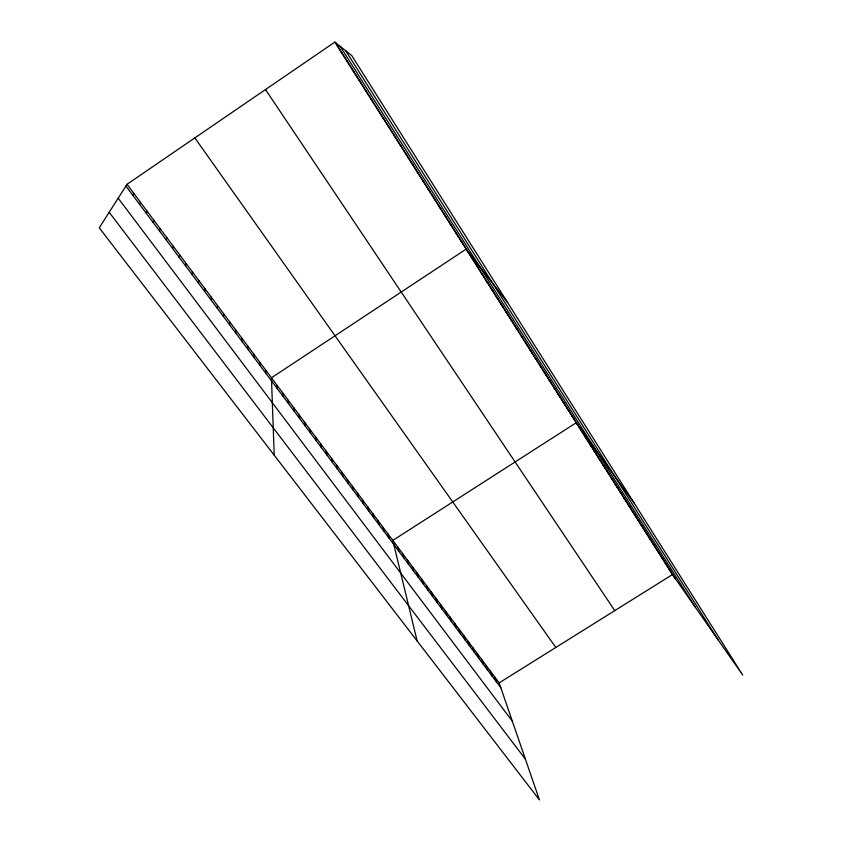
<?xml version="1.0" encoding="UTF-8"?>
<svg xmlns="http://www.w3.org/2000/svg" width="842" height="842" viewBox="0 0 842 842"><rect width="100%" height="100%" fill="white"/><g stroke="black" fill="none" stroke-linecap="round" stroke-linejoin="round"><path stroke-width="1.26" d="M253.789 357.166L253.821 354.177M247.79 349.135L247.864 346.199M241.749 341.052L241.875 338.168M235.665 332.916L235.844 330.096M229.55 324.728L229.771 321.96M223.393 316.487L223.667 313.782M217.194 308.193L217.52 305.541M210.953 299.836L211.331 297.247M204.669 291.437L205.101 288.901M198.354 282.975L198.828 280.502M191.987 274.45L192.523 272.05M185.577 265.883L186.166 263.535M179.125 257.252L179.767 254.968M172.631 248.558L173.336 246.338M166.095 239.812L166.853 237.655M159.517 231.003L160.327 228.908M152.886 222.13L153.76 220.109M146.213 213.205L147.139 211.247M139.498 204.217L140.488 202.333M132.731 195.165L133.783 193.344M127.037 184.303L99.261 227.824L539.427 799.9L499.148 682.883L127.037 184.303L334.842 42.1L351.735 55.572L742.739 675.105L672.484 574.549L334.842 42.1M499.148 682.883L672.484 574.549M340.989 51.783L341.715 52.404M347.093 61.413L347.862 62.108M353.145 70.96L353.977 71.738M359.166 80.453L360.039 81.306M365.144 89.873L366.06 90.81M371.08 99.24L372.048 100.251M376.974 108.534L377.984 109.618M382.826 117.764L383.889 118.933M388.646 126.942L389.751 128.173M394.424 136.046L395.572 137.351M400.16 145.098L401.35 146.476M405.855 154.086L407.096 155.538M411.517 163.011L412.801 164.527M417.148 171.884L418.463 173.473M422.737 180.693L424.094 182.346M428.283 189.45L429.694 191.166M433.798 198.144L435.24 199.933M439.271 206.785L440.766 208.637M444.713 215.363L446.239 217.278M450.123 223.888L451.691 225.867M455.49 232.36L457.101 234.402M460.837 240.78L462.468 242.875M507.558 302.467L466.131 249.137L271.45 377.805L274.208 455.196M471.246 257.21L472.962 259.42M476.33 265.219L478.077 267.493M481.382 273.187L483.171 275.523M486.402 281.102L488.223 283.491M109.186 212.279L525.397 759.158M491.391 288.974L493.244 291.416M496.348 296.794L498.232 299.289M118.175 198.186L512.336 721.205M501.274 304.562L503.2 307.109M506.179 312.287L508.126 314.887M511.041 319.96L513.031 322.623M125.921 186.05L500.822 687.746M515.883 327.591L517.904 330.306M520.693 335.179L522.745 337.937M525.471 342.715L527.555 345.525M530.228 350.209L532.333 353.072M534.954 357.661L537.091 360.565M539.648 365.07L541.816 368.017M544.311 372.427L546.511 375.427M548.952 379.742L551.173 382.794M553.562 387.015L555.815 390.109M558.151 394.245L560.435 397.392M562.709 401.434L565.014 404.623M567.245 408.58L569.581 411.812M571.75 415.685L574.107 418.958M634.468 503.558L576.223 422.747L392.814 540.417L417.148 640.983M580.675 429.767L583.096 433.135M585.106 436.756L587.548 440.155M589.505 443.692L591.968 447.134M593.884 450.596L596.378 454.08M598.23 457.459L600.746 460.984M602.556 464.279L605.103 467.847M606.861 471.057L609.429 474.667M611.134 477.803L613.723 481.445M615.386 484.508L618.007 488.192M619.617 491.181L622.259 494.896M623.817 497.811L626.48 501.569M628.006 504.4L630.69 508.2M194.849 137.899L555.825 647.456M632.163 510.957L634.868 514.788M636.289 517.483L639.025 521.345M640.404 523.966L643.151 527.86M644.488 530.407L647.266 534.344M648.561 536.817L651.35 540.796M652.603 543.195L655.413 547.205M656.623 549.531L659.454 553.573M660.623 555.836L663.475 559.919M664.591 562.109L667.474 566.213M668.548 568.35L671.442 572.486M265.493 89.557L614.765 610.629M345.683 50.752L718.237 640.036M340.221 46.384L695.45 607.429M335.516 42.637L675.4 578.717M494.801 677.063L496.443 681.894M490.423 671.2L492.044 676.01M486.034 665.317L487.623 670.095M481.613 659.391L483.182 664.149M477.161 653.434L478.709 658.16M472.699 647.445L474.214 652.15M468.205 641.436L469.699 646.098M463.689 635.384L465.152 640.015M459.143 629.29L460.585 633.9M454.575 623.175L455.985 627.753M449.986 617.018L451.365 621.564M445.365 610.829L446.713 615.344M440.724 604.609L442.039 609.092M436.051 598.357L437.345 602.798M431.357 592.063L432.62 596.473M426.631 585.727L427.862 590.116M421.884 579.37L423.084 583.716M417.106 572.97L418.274 577.286M412.306 566.529L413.443 570.813M407.475 560.056L408.57 564.308M402.613 553.552L403.686 557.762M397.729 547.005L398.761 551.173M387.878 533.796L388.846 537.901M382.899 527.134L383.836 531.197M377.9 520.44L378.805 524.461M372.869 513.704L373.743 517.683M367.817 506.926L368.649 510.873M362.723 500.106L363.523 504.011M357.608 493.244L358.366 497.117M352.461 486.35L353.187 490.181M347.283 479.414L347.967 483.192M342.073 472.436L342.726 476.172M336.832 465.416L337.442 469.11M331.569 458.353L332.137 462.005M326.264 451.249L326.791 454.859M320.928 444.102L321.423 447.67M315.561 436.914L316.013 440.44M310.161 429.673L310.572 433.156M304.73 422.4L305.099 425.831M299.268 415.074L299.594 418.463M293.774 407.717L294.058 411.054M288.248 400.308L288.49 403.592M282.68 392.846L282.88 396.098M277.081 385.352L277.239 388.541M265.609 369.975L265.672 373.069M259.736 362.102L259.746 365.144"/></g></svg>
